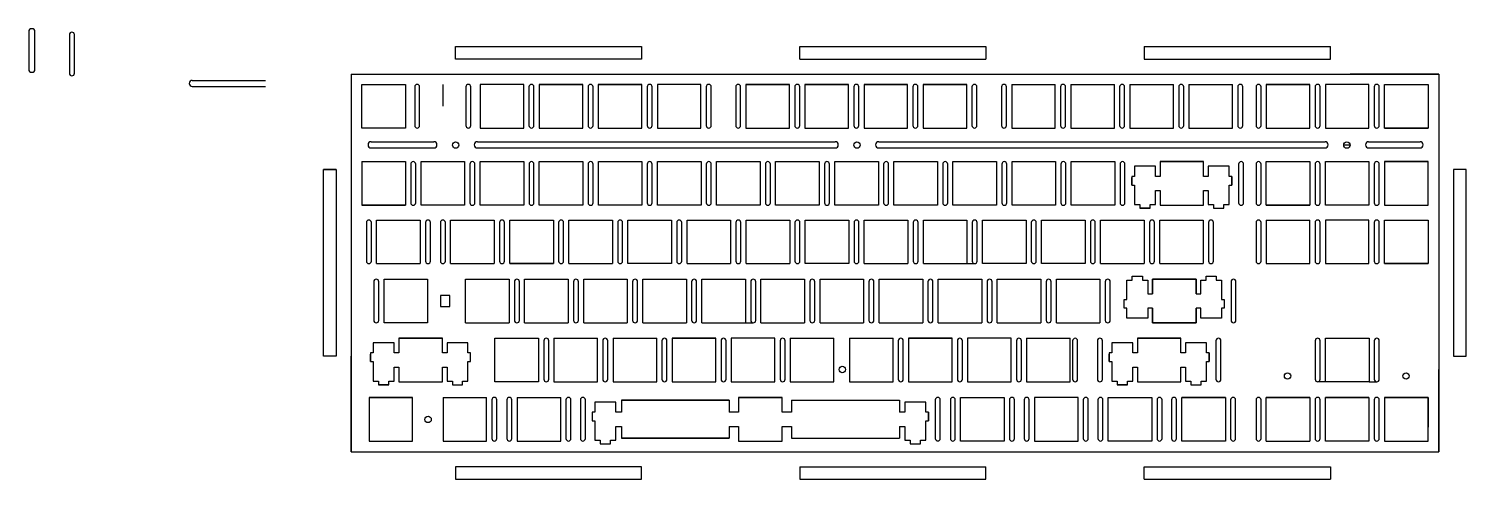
# Model space of a CAD drawing. Header units: millimetres. Extents: x -11 to 4755, y 2 to 721.
# Drawn here: x 4291.9 to 4755.2, y 523.4 to 668.7 of the extents above; entities that cross this region are included whole.
import ezdxf

# ---------------------------------------------------------------- set-up
doc = ezdxf.new("R2010")
doc.units = ezdxf.units.MM

msp = doc.modelspace()

# ---------------------------------------------------------------- linework, layer by layer
for p, q in [((4291.882, 667.665), (4291.882, 655.615)), ((4292.882, 668.665), (4292.882, 668.665)), ((4293.882, 655.615), (4293.882, 667.665)), ((4305.799, 667.558), (4305.799, 667.558)), ((4304.999, 666.758), (4304.999, 654.308)), ((4306.599, 654.308), (4306.599, 666.758)), ((4429.409, 658.873), (4429.409, 662.933)), ((4429.409, 658.873), (4429.409, 662.933)), ((4429.409, 662.933), (4489.389, 662.933)), ((4489.389, 662.933), (4489.389, 658.873)), ((4540.429, 662.933), (4600.429, 662.933)), ((4540.429, 658.873), (4540.429, 662.933)), ((4540.429, 662.933), (4600.429, 662.933)), ((4600.429, 662.933), (4600.429, 658.873)), ((4651.449, 662.933), (4651.449, 658.873)), ((4651.449, 662.933), (4711.449, 662.933)), ((4711.449, 658.873), (4711.449, 662.933)), ((4489.389, 658.873), (4429.409, 658.873)), ((4540.429, 658.873), (4600.429, 658.873)), ((4651.449, 658.873), (4711.449, 658.873)), ((4651.449, 658.873), (4711.449, 658.873)), ((4292.882, 654.615), (4292.882, 654.615)), ((4305.799, 653.508), (4305.799, 653.508)), ((4395.779, 654.053), (4746.369, 654.053)), ((4395.779, 654.053), (4404.019, 654.053)), ((4395.779, 654.053), (4401.579, 654.053)), ((4395.779, 654.053), (4395.779, 632.173)), ((4395.779, 654.053), (4395.779, 532.243)), ((4395.779, 654.053), (4395.779, 543.683)), ((4395.779, 654.053), (4429.409, 654.053)), ((4395.779, 654.053), (4395.779, 593.153)), ((4395.779, 654.053), (4395.779, 623.253)), ((4746.369, 654.053), (4717.789, 654.053)), ((4746.369, 654.053), (4746.369, 532.243)), ((4344.585, 652.022), (4368.208, 652.022)), ((4344.585, 650.022), (4368.208, 650.022)), ((4399.239, 636.643), (4399.239, 650.693)), ((4399.239, 650.693), (4413.289, 650.693)), ((4413.289, 650.693), (4413.289, 636.643)), ((4416.289, 649.893), (4416.289, 637.443)), ((4417.089, 650.693), (4417.089, 650.693)), ((4417.889, 637.443), (4417.889, 649.893)), ((4425.334, 650.693), (4425.334, 643.668)), ((4432.779, 649.893), (4432.779, 637.443)), ((4433.579, 650.693), (4433.579, 650.693)), ((4434.379, 637.443), (4434.379, 649.893)), ((4437.379, 650.693), (4437.379, 636.643)), ((4451.429, 650.693), (4437.379, 650.693)), ((4451.429, 636.643), (4451.429, 650.693)), ((4453.124, 649.893), (4453.124, 637.443)), ((4453.924, 650.693), (4453.924, 650.693)), ((4454.724, 637.443), (4454.724, 649.893)), ((4456.419, 650.693), (4456.419, 636.643)), ((4470.469, 650.693), (4456.419, 650.693)), ((4456.419, 650.693), (4470.469, 650.693)), ((4456.419, 650.693), (4470.469, 650.693)), ((4470.469, 636.643), (4470.469, 650.693)), ((4472.164, 649.893), (4472.164, 637.443)), ((4472.964, 650.693), (4472.964, 650.693)), ((4473.764, 637.443), (4473.764, 649.893)), ((4475.479, 650.693), (4475.479, 636.643)), ((4489.529, 650.693), (4475.479, 650.693)), ((4475.479, 650.693), (4489.529, 650.693)), ((4489.529, 636.643), (4489.529, 650.693)), ((4491.224, 649.893), (4491.224, 637.443)), ((4492.024, 650.693), (4492.024, 650.693)), ((4492.824, 637.443), (4492.824, 649.893)), ((4494.519, 650.693), (4494.519, 636.643)), ((4508.569, 650.693), (4494.519, 650.693)), ((4508.569, 636.643), (4508.569, 650.693)), ((4510.269, 649.893), (4510.269, 637.443)), ((4511.069, 650.693), (4511.069, 650.693)), ((4511.869, 637.443), (4511.869, 649.893)), ((4519.759, 649.893), (4519.759, 637.443)), ((4520.559, 650.693), (4520.559, 650.693)), ((4521.359, 637.443), (4521.359, 649.893)), ((4523.059, 650.693), (4523.059, 636.643)), ((4537.109, 650.693), (4523.059, 650.693)), ((4523.059, 650.693), (4537.109, 650.693)), ((4537.109, 636.643), (4537.109, 650.693)), ((4538.809, 649.893), (4538.809, 637.443)), ((4539.609, 650.693), (4539.609, 650.693)), ((4540.409, 637.443), (4540.409, 649.893)), ((4542.099, 650.693), (4542.099, 636.643)), ((4556.149, 650.693), (4542.099, 650.693)), ((4542.099, 650.693), (4556.149, 650.693)), ((4556.149, 636.643), (4556.149, 650.693)), ((4557.849, 649.893), (4557.849, 637.443)), ((4558.649, 650.693), (4558.649, 650.693)), ((4559.449, 637.443), (4559.449, 649.893)), ((4561.139, 650.693), (4561.139, 636.643)), ((4575.189, 650.693), (4561.139, 650.693)), ((4561.139, 650.693), (4575.189, 650.693)), ((4575.189, 636.643), (4575.189, 650.693)), ((4576.889, 649.893), (4576.889, 637.443)), ((4577.689, 650.693), (4577.689, 650.693)), ((4578.489, 637.443), (4578.489, 649.893)), ((4580.179, 650.693), (4580.179, 636.643)), ((4594.229, 650.693), (4580.179, 650.693)), ((4580.179, 650.693), (4594.229, 650.693)), ((4594.229, 636.643), (4594.229, 650.693)), ((4595.929, 649.893), (4595.929, 637.443)), ((4596.729, 650.693), (4596.729, 650.693)), ((4597.529, 637.443), (4597.529, 649.893)), ((4605.439, 649.893), (4605.439, 637.443)), ((4606.239, 650.693), (4606.239, 650.693)), ((4607.039, 637.443), (4607.039, 649.893)), ((4608.739, 650.693), (4608.739, 636.643)), ((4608.739, 650.693), (4622.789, 650.693)), ((4608.739, 650.693), (4622.789, 650.693)), ((4622.789, 636.643), (4622.789, 650.693)), ((4624.489, 649.893), (4624.489, 637.443)), ((4625.289, 650.693), (4625.289, 650.693)), ((4626.089, 637.443), (4626.089, 649.893)), ((4627.779, 650.693), (4627.779, 636.643)), ((4627.779, 650.693), (4641.829, 650.693)), ((4627.779, 650.693), (4641.829, 650.693)), ((4641.829, 636.643), (4641.829, 650.693)), ((4643.529, 649.893), (4643.529, 637.443)), ((4644.329, 650.693), (4644.329, 650.693)), ((4645.129, 637.443), (4645.129, 649.893)), ((4646.819, 650.693), (4646.819, 636.643)), ((4646.819, 650.693), (4660.869, 650.693)), ((4646.819, 650.693), (4660.869, 650.693)), ((4660.869, 636.643), (4660.869, 650.693)), ((4662.569, 649.893), (4662.569, 637.443)), ((4663.369, 650.693), (4663.369, 650.693)), ((4664.169, 637.443), (4664.169, 649.893)), ((4665.859, 650.693), (4665.859, 636.643)), ((4665.859, 650.693), (4679.909, 650.693)), ((4665.859, 650.693), (4679.909, 650.693)), ((4679.909, 636.643), (4679.909, 650.693)), ((4681.609, 649.893), (4681.609, 637.443)), ((4682.409, 650.693), (4682.409, 650.693)), ((4683.209, 637.443), (4683.209, 649.893)), ((4687.489, 649.893), (4687.489, 637.443)), ((4688.289, 650.693), (4688.289, 650.693)), ((4689.089, 637.443), (4689.089, 649.893)), ((4690.789, 650.693), (4690.789, 636.643)), ((4704.839, 650.693), (4690.789, 650.693)), ((4690.789, 650.693), (4704.839, 650.693)), ((4704.839, 636.643), (4704.839, 650.693)), ((4706.539, 649.893), (4706.539, 637.443)), ((4707.339, 650.693), (4707.339, 650.693)), ((4708.139, 637.443), (4708.139, 649.893)), ((4709.849, 650.693), (4709.849, 636.643)), ((4723.899, 650.693), (4709.849, 650.693)), ((4723.899, 636.643), (4723.899, 650.693)), ((4725.599, 649.893), (4725.599, 637.443)), ((4726.399, 650.693), (4726.399, 650.693)), ((4727.199, 637.443), (4727.199, 649.893)), ((4728.899, 636.643), (4728.899, 650.693)), ((4728.899, 650.693), (4742.949, 650.693)), ((4742.949, 650.693), (4742.949, 636.643)), ((4413.289, 636.643), (4399.239, 636.643)), ((4417.089, 636.643), (4417.089, 636.643)), ((4433.579, 636.643), (4433.579, 636.643)), ((4437.379, 636.643), (4451.429, 636.643)), ((4456.419, 636.643), (4470.469, 636.643)), ((4472.964, 636.643), (4472.964, 636.643)), ((4475.479, 636.643), (4489.529, 636.643)), ((4492.024, 636.643), (4492.024, 636.643)), ((4494.519, 636.643), (4508.569, 636.643)), ((4511.069, 636.643), (4511.069, 636.643)), ((4520.559, 636.643), (4520.559, 636.643)), ((4523.059, 636.643), (4537.109, 636.643)), ((4539.609, 636.643), (4539.609, 636.643)), ((4542.099, 636.643), (4556.149, 636.643)), ((4558.649, 636.643), (4558.649, 636.643)), ((4561.139, 636.643), (4575.189, 636.643)), ((4577.689, 636.643), (4577.689, 636.643)), ((4580.179, 636.643), (4594.229, 636.643)), ((4596.729, 636.643), (4596.729, 636.643)), ((4606.239, 636.643), (4606.239, 636.643)), ((4608.739, 636.643), (4622.789, 636.643)), ((4625.289, 636.643), (4625.289, 636.643)), ((4627.779, 636.643), (4641.829, 636.643)), ((4644.329, 636.643), (4644.329, 636.643)), ((4646.819, 636.643), (4660.869, 636.643)), ((4663.369, 636.643), (4663.369, 636.643)), ((4665.859, 636.643), (4679.909, 636.643)), ((4682.409, 636.643), (4682.409, 636.643)), ((4688.289, 636.643), (4688.289, 636.643)), ((4690.789, 636.643), (4704.839, 636.643)), ((4690.789, 636.643), (4704.839, 636.643)), ((4690.789, 636.643), (4693.289, 636.643)), ((4707.339, 636.643), (4707.339, 636.643)), ((4709.849, 636.643), (4723.899, 636.643)), ((4709.849, 636.643), (4723.899, 636.643)), ((4726.399, 636.643), (4726.399, 636.643)), ((4742.949, 636.643), (4728.899, 636.643)), ((4728.899, 636.643), (4742.949, 636.643)), ((4402.239, 632.223), (4422.461, 632.223)), ((4402.239, 630.223), (4422.461, 630.223)), ((4423.461, 631.223), (4423.461, 631.223)), ((4436.506, 632.223), (4551.831, 632.223)), ((4436.506, 630.223), (4551.831, 630.223)), ((4552.831, 631.223), (4552.831, 631.223)), ((4565.876, 632.223), (4709.741, 632.223)), ((4565.876, 630.223), (4709.741, 630.223)), ((4710.741, 631.223), (4710.741, 631.223)), ((4715.741, 631.223), (4717.786, 631.223)), ((4723.786, 632.223), (4740.369, 632.223)), ((4723.786, 630.223), (4740.369, 630.223)), ((4741.369, 631.223), (4741.369, 631.223)), ((4399.239, 625.803), (4399.239, 611.753)), ((4399.239, 625.803), (4413.289, 625.803)), ((4413.289, 625.803), (4413.289, 611.753)), ((4415.814, 625.803), (4415.814, 625.803)), ((4418.339, 611.753), (4418.339, 625.803)), ((4418.339, 625.803), (4432.389, 625.803)), ((4432.389, 625.803), (4432.389, 611.753)), ((4437.389, 611.753), (4437.389, 625.803)), ((4437.389, 625.803), (4451.439, 625.803)), ((4451.439, 625.803), (4451.439, 611.753)), ((4456.439, 611.753), (4456.439, 625.803)), ((4456.439, 625.803), (4470.489, 625.803)), ((4470.489, 625.803), (4470.489, 611.753)), ((4475.489, 611.753), (4475.489, 625.803)), ((4475.489, 625.803), (4489.539, 625.803)), ((4489.539, 625.803), (4489.539, 611.753)), ((4494.539, 611.753), (4494.539, 625.803)), ((4494.539, 625.803), (4508.589, 625.803)), ((4508.589, 625.803), (4508.589, 611.753)), ((4513.589, 611.753), (4513.589, 625.803)), ((4513.589, 625.803), (4527.639, 625.803)), ((4527.639, 625.803), (4527.639, 611.753)), ((4532.639, 611.753), (4532.639, 625.803)), ((4532.639, 625.803), (4546.689, 625.803)), ((4546.689, 625.803), (4546.689, 611.753)), ((4551.689, 611.753), (4551.689, 625.803)), ((4551.689, 625.803), (4565.739, 625.803)), ((4565.739, 625.803), (4565.739, 611.753)), ((4570.739, 611.753), (4570.739, 625.803)), ((4570.739, 625.803), (4584.789, 625.803)), ((4584.789, 625.803), (4584.789, 611.753)), ((4589.789, 611.753), (4589.789, 625.803)), ((4589.789, 625.803), (4603.839, 625.803)), ((4603.839, 625.803), (4603.839, 611.753)), ((4608.839, 611.753), (4608.839, 625.803)), ((4608.839, 625.803), (4622.889, 625.803)), ((4622.889, 625.803), (4622.889, 611.753)), ((4627.889, 611.753), (4627.889, 625.803)), ((4627.889, 625.803), (4641.939, 625.803)), ((4641.939, 625.803), (4641.939, 611.753)), ((4656.554, 625.798), (4656.554, 621.062)), ((4670.604, 625.798), (4656.554, 625.798)), ((4656.554, 625.798), (4670.604, 625.798)), ((4656.559, 625.798), (4656.559, 625.803)), ((4670.604, 621.062), (4670.604, 625.798)), ((4690.789, 611.753), (4690.789, 625.803)), ((4690.789, 625.803), (4704.839, 625.803)), ((4690.789, 625.803), (4704.839, 625.803)), ((4704.839, 625.803), (4704.839, 611.753)), ((4709.849, 611.753), (4709.849, 625.803)), ((4709.849, 625.803), (4723.899, 625.803)), ((4709.849, 625.803), (4723.899, 625.803)), ((4723.899, 625.803), (4723.899, 611.753)), ((4728.899, 625.803), (4728.899, 611.753)), ((4742.949, 625.803), (4728.899, 625.803)), ((4728.899, 625.803), (4742.949, 625.803)), ((4742.949, 611.753), (4742.949, 625.803)), ((4390.959, 623.253), (4386.899, 623.253)), ((4386.899, 563.043), (4386.899, 623.253)), ((4386.899, 623.253), (4390.959, 623.253)), ((4390.959, 623.253), (4390.959, 563.043)), ((4415.014, 625.003), (4415.014, 612.553)), ((4416.614, 612.553), (4416.614, 625.003)), ((4434.089, 625.003), (4434.089, 612.553)), ((4435.689, 612.553), (4435.689, 625.003)), ((4453.139, 625.003), (4453.139, 612.553)), ((4454.739, 612.553), (4454.739, 625.003)), ((4472.189, 625.003), (4472.189, 612.553)), ((4473.789, 612.553), (4473.789, 625.003)), ((4491.239, 625.003), (4491.239, 612.553)), ((4492.839, 612.553), (4492.839, 625.003)), ((4510.289, 625.003), (4510.289, 612.553)), ((4511.889, 612.553), (4511.889, 625.003)), ((4529.339, 625.003), (4529.339, 612.553)), ((4530.939, 612.553), (4530.939, 625.003)), ((4548.389, 625.003), (4548.389, 612.553)), ((4549.989, 612.553), (4549.989, 625.003)), ((4567.439, 625.003), (4567.439, 612.553)), ((4569.039, 612.553), (4569.039, 625.003)), ((4586.489, 625.003), (4586.489, 612.553)), ((4588.089, 612.553), (4588.089, 625.003)), ((4605.539, 625.003), (4605.539, 612.553)), ((4607.139, 612.553), (4607.139, 625.003)), ((4624.589, 625.003), (4624.589, 612.553)), ((4626.189, 612.553), (4626.189, 625.003)), ((4643.639, 625.003), (4643.639, 612.553)), ((4645.239, 612.553), (4645.239, 625.003)), ((4679.678, 621.062), (4679.678, 618.263)), ((4681.878, 625.003), (4681.878, 612.553)), ((4683.478, 612.553), (4683.478, 625.003)), ((4687.489, 625.003), (4687.489, 612.553)), ((4689.089, 612.553), (4689.089, 625.003)), ((4706.539, 625.003), (4706.539, 612.553)), ((4708.139, 612.553), (4708.139, 625.003)), ((4725.599, 625.003), (4725.599, 612.553)), ((4727.199, 612.553), (4727.199, 625.003)), ((4755.249, 623.253), (4751.189, 623.253)), ((4751.189, 623.253), (4751.189, 563.043)), ((4755.249, 563.043), (4755.249, 623.253)), ((4647.479, 618.263), (4647.479, 620.708)), ((4656.554, 616.462), (4656.554, 611.748)), ((4670.604, 611.748), (4670.604, 616.462)), ((4413.289, 611.753), (4399.239, 611.753)), ((4399.239, 611.753), (4413.289, 611.753)), ((4415.814, 611.753), (4415.814, 611.753)), ((4432.389, 611.753), (4418.339, 611.753)), ((4451.439, 611.753), (4437.389, 611.753)), ((4470.489, 611.753), (4456.439, 611.753)), ((4489.539, 611.753), (4475.489, 611.753)), ((4508.589, 611.753), (4494.539, 611.753)), ((4527.639, 611.753), (4513.589, 611.753)), ((4546.689, 611.753), (4532.639, 611.753)), ((4565.739, 611.753), (4551.689, 611.753)), ((4584.789, 611.753), (4570.739, 611.753)), ((4603.839, 611.753), (4589.789, 611.753)), ((4622.889, 611.753), (4608.839, 611.753)), ((4641.939, 611.753), (4627.889, 611.753)), ((4656.554, 611.753), (4656.559, 611.753)), ((4656.554, 611.748), (4670.604, 611.748)), ((4656.559, 611.753), (4656.559, 611.748)), ((4704.839, 611.753), (4690.789, 611.753)), ((4690.789, 611.753), (4704.839, 611.753)), ((4723.899, 611.753), (4709.849, 611.753)), ((4728.899, 611.753), (4742.949, 611.753)), ((4653.327, 610.793), (4650.028, 610.793)), ((4400.719, 606.163), (4400.719, 593.713)), ((4402.319, 593.713), (4402.319, 606.163)), ((4404.019, 606.963), (4418.069, 606.963)), ((4404.019, 592.913), (4404.019, 606.963)), ((4418.069, 606.963), (4418.069, 592.913)), ((4419.769, 606.163), (4419.769, 593.713)), ((4421.369, 593.713), (4421.369, 606.163)), ((4424.569, 606.163), (4424.569, 593.713)), ((4426.169, 593.713), (4426.169, 606.163)), ((4427.869, 592.913), (4427.869, 606.963)), ((4427.869, 606.963), (4441.919, 606.963)), ((4441.919, 606.963), (4441.919, 592.913)), ((4443.619, 606.163), (4443.619, 593.713)), ((4445.219, 593.713), (4445.219, 606.163)), ((4446.929, 592.913), (4446.929, 606.963)), ((4446.929, 606.963), (4460.979, 606.963)), ((4460.979, 606.963), (4460.979, 592.913)), ((4462.679, 606.163), (4462.679, 593.713)), ((4464.279, 593.713), (4464.279, 606.163)), ((4465.969, 592.913), (4465.969, 606.963)), ((4465.969, 606.963), (4480.019, 606.963)), ((4480.019, 606.963), (4480.019, 592.913)), ((4481.719, 606.163), (4481.719, 593.713)), ((4483.319, 593.713), (4483.319, 606.163)), ((4485.009, 592.913), (4485.009, 606.963)), ((4485.009, 606.963), (4499.059, 606.963)), ((4499.059, 606.963), (4499.059, 592.913)), ((4500.759, 606.163), (4500.759, 593.713)), ((4502.359, 593.713), (4502.359, 606.163)), ((4504.069, 592.913), (4504.069, 606.963)), ((4504.069, 606.963), (4518.119, 606.963)), ((4518.119, 606.963), (4518.119, 592.913)), ((4519.819, 606.163), (4519.819, 593.713)), ((4521.419, 593.713), (4521.419, 606.163)), ((4523.109, 592.913), (4523.109, 606.963)), ((4523.109, 606.963), (4537.159, 606.963)), ((4537.159, 606.963), (4537.159, 592.913)), ((4538.859, 606.163), (4538.859, 593.713)), ((4540.459, 593.713), (4540.459, 606.163)), ((4542.149, 592.913), (4542.149, 606.963)), ((4542.149, 606.963), (4556.199, 606.963)), ((4556.199, 606.963), (4556.199, 592.913)), ((4557.899, 606.163), (4557.899, 593.713)), ((4559.499, 593.713), (4559.499, 606.163)), ((4561.209, 592.913), (4561.209, 606.963)), ((4561.209, 606.963), (4575.259, 606.963)), ((4575.259, 606.963), (4575.259, 592.913)), ((4576.959, 606.163), (4576.959, 593.713)), ((4578.559, 593.713), (4578.559, 606.163)), ((4580.249, 592.913), (4580.249, 606.963)), ((4580.249, 606.963), (4594.299, 606.963)), ((4594.299, 606.963), (4594.299, 592.913)), ((4595.999, 606.163), (4595.999, 593.713)), ((4597.599, 593.713), (4597.599, 606.163)), ((4599.289, 592.913), (4599.289, 606.963)), ((4599.289, 606.963), (4613.339, 606.963)), ((4613.339, 606.963), (4613.339, 592.913)), ((4615.039, 606.163), (4615.039, 593.713)), ((4616.639, 593.713), (4616.639, 606.163)), ((4618.329, 592.913), (4618.329, 606.963)), ((4618.329, 606.963), (4632.379, 606.963)), ((4632.379, 606.963), (4632.379, 592.913)), ((4634.079, 606.163), (4634.079, 593.713)), ((4635.679, 593.713), (4635.679, 606.163)), ((4637.389, 592.913), (4637.389, 606.963)), ((4637.389, 606.963), (4651.439, 606.963)), ((4651.439, 606.963), (4651.439, 592.913)), ((4653.139, 606.163), (4653.139, 593.713)), ((4654.739, 593.713), (4654.739, 606.163)), ((4656.429, 592.913), (4656.429, 606.963)), ((4656.429, 606.963), (4670.479, 606.963)), ((4670.479, 606.963), (4670.479, 592.913)), ((4672.179, 606.163), (4672.179, 593.713)), ((4673.779, 593.713), (4673.779, 606.163)), ((4687.489, 606.163), (4687.489, 593.713)), ((4689.089, 593.713), (4689.089, 606.163)), ((4690.789, 606.963), (4690.789, 592.913)), ((4690.789, 606.963), (4704.839, 606.963)), ((4704.839, 592.913), (4704.839, 606.963)), ((4706.539, 606.163), (4706.539, 593.713)), ((4708.139, 593.713), (4708.139, 606.163)), ((4709.849, 606.963), (4709.849, 592.913)), ((4723.899, 606.963), (4709.849, 606.963)), ((4723.899, 592.913), (4723.899, 606.963)), ((4725.599, 606.163), (4725.599, 593.713)), ((4727.199, 593.713), (4727.199, 606.163)), ((4728.899, 592.913), (4728.899, 606.963)), ((4728.899, 606.963), (4742.949, 606.963)), ((4742.949, 606.963), (4742.949, 592.913)), ((4404.019, 592.913), (4418.069, 592.913)), ((4427.869, 592.913), (4441.919, 592.913)), ((4460.979, 592.913), (4446.929, 592.913)), ((4446.929, 592.913), (4460.979, 592.913)), ((4446.929, 592.913), (4460.979, 592.913)), ((4465.969, 592.913), (4480.019, 592.913)), ((4499.059, 592.913), (4485.009, 592.913)), ((4504.069, 592.913), (4518.119, 592.913)), ((4523.109, 592.913), (4537.159, 592.913)), ((4556.199, 592.913), (4542.149, 592.913)), ((4561.209, 592.913), (4575.259, 592.913)), ((4580.249, 592.913), (4594.299, 592.913)), ((4594.299, 592.913), (4596.799, 592.913)), ((4613.339, 592.913), (4599.289, 592.913)), ((4632.379, 592.913), (4618.329, 592.913)), ((4637.389, 592.913), (4651.439, 592.913)), ((4656.429, 592.913), (4670.479, 592.913)), ((4690.789, 592.913), (4704.839, 592.913)), ((4690.789, 592.913), (4704.839, 592.913)), ((4709.849, 592.913), (4723.899, 592.913)), ((4709.849, 592.913), (4723.899, 592.913)), ((4742.949, 592.913), (4728.899, 592.913)), ((4728.899, 592.913), (4742.949, 592.913)), ((4403.099, 587.073), (4403.099, 574.623)), ((4404.699, 574.623), (4404.699, 587.073)), ((4406.399, 587.873), (4420.449, 587.873)), ((4406.399, 573.823), (4406.399, 587.873)), ((4406.399, 587.873), (4420.449, 587.873)), ((4420.449, 587.873), (4420.449, 573.823)), ((4432.689, 587.873), (4446.739, 587.873)), ((4432.689, 573.823), (4432.689, 587.873)), ((4446.739, 587.873), (4446.739, 573.823)), ((4448.439, 587.073), (4448.439, 574.623)), ((4450.039, 574.623), (4450.039, 587.073)), ((4451.719, 573.823), (4451.719, 587.873)), ((4451.719, 587.873), (4465.769, 587.873)), ((4465.769, 587.873), (4465.769, 573.823)), ((4467.469, 587.073), (4467.469, 574.623)), ((4469.069, 574.623), (4469.069, 587.073)), ((4470.769, 573.823), (4470.769, 587.873)), ((4470.769, 587.873), (4484.819, 587.873)), ((4484.819, 587.873), (4484.819, 573.823)), ((4486.519, 587.073), (4486.519, 574.623)), ((4488.119, 574.623), (4488.119, 587.073)), ((4489.799, 573.823), (4489.799, 587.873)), ((4489.799, 587.873), (4503.849, 587.873)), ((4503.849, 587.873), (4503.849, 573.823)), ((4505.549, 587.073), (4505.549, 574.623)), ((4507.149, 574.623), (4507.149, 587.073)), ((4508.869, 573.823), (4508.869, 587.873)), ((4508.869, 587.873), (4522.919, 587.873)), ((4522.919, 587.873), (4522.919, 573.823)), ((4524.619, 587.073), (4524.619, 574.623)), ((4526.219, 574.623), (4526.219, 587.073)), ((4527.899, 573.823), (4527.899, 587.873)), ((4527.899, 587.873), (4541.949, 587.873)), ((4541.949, 587.873), (4541.949, 573.823)), ((4543.649, 587.073), (4543.649, 574.623)), ((4545.249, 574.623), (4545.249, 587.073)), ((4546.949, 573.823), (4546.949, 587.873)), ((4546.949, 587.873), (4560.999, 587.873)), ((4560.999, 587.873), (4560.999, 573.823)), ((4562.699, 587.073), (4562.699, 574.623)), ((4564.299, 574.623), (4564.299, 587.073)), ((4565.979, 573.823), (4565.979, 587.873)), ((4565.979, 587.873), (4580.029, 587.873)), ((4580.029, 587.873), (4580.029, 573.823)), ((4581.729, 587.073), (4581.729, 574.623)), ((4583.329, 574.623), (4583.329, 587.073)), ((4585.049, 573.823), (4585.049, 587.873)), ((4585.049, 587.873), (4599.099, 587.873)), ((4599.099, 587.873), (4599.099, 573.823)), ((4600.799, 587.073), (4600.799, 574.623)), ((4602.399, 574.623), (4602.399, 587.073)), ((4604.079, 573.823), (4604.079, 587.873)), ((4604.079, 587.873), (4618.129, 587.873)), ((4618.129, 587.873), (4618.129, 573.823)), ((4619.829, 587.073), (4619.829, 574.623)), ((4621.429, 574.623), (4621.429, 587.073)), ((4623.129, 573.823), (4623.129, 587.873)), ((4623.129, 587.873), (4637.179, 587.873)), ((4637.179, 587.873), (4637.179, 573.823)), ((4638.879, 587.073), (4638.879, 574.623)), ((4640.479, 574.623), (4640.479, 587.073)), ((4654.099, 583.159), (4654.099, 587.873)), ((4654.099, 587.873), (4668.149, 587.873)), ((4654.099, 587.873), (4654.099, 583.159)), ((4668.149, 587.873), (4654.099, 587.873)), ((4668.149, 587.873), (4668.149, 583.159)), ((4668.149, 583.159), (4668.149, 587.873)), ((4679.423, 587.073), (4679.423, 574.623)), ((4681.023, 574.623), (4681.023, 587.073)), ((4424.579, 582.633), (4424.579, 579.113)), ((4427.599, 582.633), (4424.579, 582.633)), ((4427.599, 579.113), (4427.599, 582.633)), ((4424.579, 579.113), (4427.599, 579.113)), ((4654.099, 573.823), (4654.099, 578.559)), ((4654.099, 578.559), (4654.099, 573.823)), ((4668.149, 578.559), (4668.149, 573.823)), ((4668.149, 573.823), (4668.149, 578.559)), ((4420.449, 573.823), (4406.399, 573.823)), ((4432.689, 573.823), (4446.739, 573.823)), ((4451.719, 573.823), (4465.769, 573.823)), ((4470.769, 573.823), (4484.819, 573.823)), ((4489.799, 573.823), (4503.849, 573.823)), ((4508.869, 573.823), (4522.919, 573.823)), ((4522.919, 573.823), (4525.419, 573.823)), ((4527.899, 573.823), (4541.949, 573.823)), ((4546.949, 573.823), (4560.999, 573.823)), ((4565.979, 573.823), (4580.029, 573.823)), ((4585.049, 573.823), (4599.099, 573.823)), ((4604.079, 573.823), (4618.129, 573.823)), ((4623.129, 573.823), (4637.179, 573.823)), ((4668.149, 573.823), (4654.099, 573.823)), ((4654.099, 573.823), (4668.149, 573.823)), ((4654.099, 573.823), (4668.149, 573.823)), ((4661.124, 573.823), (4654.099, 573.823)), ((4661.124, 573.823), (4661.124, 573.818)), ((4411.164, 568.853), (4425.219, 568.853)), ((4411.164, 568.853), (4411.169, 568.853)), ((4411.164, 568.853), (4411.164, 564.117)), ((4425.214, 568.853), (4411.164, 568.853)), ((4411.164, 568.853), (4425.214, 568.853)), ((4411.164, 568.853), (4425.219, 568.853)), ((4411.164, 568.853), (4425.219, 568.853)), ((4411.164, 568.853), (4425.219, 568.853)), ((4411.164, 568.853), (4425.219, 568.853)), ((4411.169, 568.853), (4411.169, 568.858)), ((4425.214, 564.117), (4425.214, 568.853)), ((4425.219, 564.117), (4425.219, 568.853)), ((4442.159, 554.808), (4442.159, 568.858)), ((4442.159, 568.858), (4456.209, 568.858)), ((4442.159, 568.853), (4456.209, 568.853)), ((4442.159, 568.853), (4456.209, 568.853)), ((4442.159, 568.853), (4456.209, 568.853)), ((4442.159, 568.853), (4456.209, 568.853)), ((4442.159, 568.853), (4456.209, 568.853)), ((4456.209, 568.858), (4456.209, 554.808)), ((4457.909, 568.058), (4457.909, 555.608)), ((4459.509, 555.608), (4459.509, 568.058)), ((4461.159, 568.853), (4475.209, 568.853)), ((4461.159, 568.853), (4461.159, 554.803)), ((4461.159, 568.853), (4475.209, 568.853)), ((4461.159, 568.853), (4475.209, 568.853)), ((4461.159, 568.853), (4475.209, 568.853)), ((4475.209, 554.803), (4475.209, 568.853)), ((4476.909, 568.053), (4476.909, 555.603)), ((4478.509, 555.603), (4478.509, 568.053)), ((4480.239, 568.853), (4494.289, 568.853)), ((4480.239, 568.853), (4480.239, 554.803)), ((4480.239, 568.853), (4494.289, 568.853)), ((4480.239, 568.853), (4494.289, 568.853)), ((4494.289, 554.803), (4494.289, 568.853)), ((4495.989, 568.053), (4495.989, 555.603)), ((4497.589, 555.603), (4497.589, 568.053)), ((4499.299, 568.853), (4499.299, 554.803)), ((4513.349, 568.853), (4499.299, 568.853)), ((4499.299, 568.853), (4513.349, 568.853)), ((4513.349, 554.803), (4513.349, 568.853)), ((4515.049, 568.053), (4515.049, 555.603)), ((4516.649, 555.603), (4516.649, 568.053)), ((4518.339, 568.853), (4518.339, 554.803)), ((4532.389, 568.853), (4518.339, 568.853)), ((4532.389, 554.803), (4532.389, 568.853)), ((4534.089, 568.058), (4534.089, 555.608)), ((4535.689, 555.608), (4535.689, 568.058)), ((4537.339, 568.853), (4551.389, 568.853)), ((4537.339, 568.853), (4537.339, 554.803)), ((4537.339, 568.853), (4551.389, 568.853)), ((4537.339, 568.853), (4551.389, 568.853)), ((4537.339, 568.853), (4551.389, 568.853)), ((4551.389, 554.803), (4551.389, 568.853)), ((4556.419, 568.853), (4570.469, 568.853)), ((4556.419, 568.853), (4556.419, 554.803)), ((4556.419, 568.853), (4570.469, 568.853)), ((4556.419, 568.853), (4570.469, 568.853)), ((4570.469, 554.803), (4570.469, 568.853)), ((4572.169, 568.053), (4572.169, 555.603)), ((4573.769, 555.603), (4573.769, 568.053)), ((4575.479, 568.853), (4575.479, 554.803)), ((4589.529, 568.853), (4575.479, 568.853)), ((4575.479, 568.853), (4589.529, 568.853)), ((4589.529, 554.803), (4589.529, 568.853)), ((4591.229, 568.053), (4591.229, 555.603)), ((4592.829, 555.603), (4592.829, 568.053)), ((4594.519, 568.853), (4594.519, 554.803)), ((4608.569, 568.853), (4594.519, 568.853)), ((4608.569, 554.803), (4608.569, 568.853)), ((4610.269, 568.058), (4610.269, 555.608)), ((4611.869, 555.608), (4611.869, 568.058)), ((4613.519, 568.853), (4627.569, 568.853)), ((4613.519, 568.853), (4613.519, 554.803)), ((4613.519, 568.853), (4627.569, 568.853)), ((4613.519, 568.853), (4627.569, 568.853)), ((4613.519, 568.853), (4627.569, 568.853)), ((4627.569, 554.803), (4627.569, 568.853)), ((4628.362, 568.04), (4628.362, 555.59)), ((4629.962, 555.59), (4629.962, 568.04)), ((4636.374, 568.043), (4636.374, 555.593)), ((4637.974, 555.593), (4637.974, 568.043)), ((4649.249, 568.853), (4649.249, 564.117)), ((4663.299, 568.853), (4649.249, 568.853)), ((4649.249, 568.853), (4663.299, 568.853)), ((4649.249, 568.853), (4663.299, 568.853)), ((4649.254, 568.853), (4649.254, 568.858)), ((4663.299, 564.117), (4663.299, 568.853)), ((4674.573, 568.058), (4674.573, 555.608)), ((4676.173, 555.608), (4676.173, 568.058)), ((4706.559, 568.053), (4706.559, 555.603)), ((4708.159, 555.603), (4708.159, 568.053)), ((4709.859, 568.853), (4723.909, 568.853)), ((4709.859, 554.803), (4709.859, 568.853)), ((4723.909, 568.853), (4723.909, 554.803)), ((4725.609, 568.053), (4725.609, 555.603)), ((4727.209, 555.603), (4727.209, 568.053)), ((4390.959, 563.043), (4386.899, 563.043)), ((4390.959, 563.043), (4386.899, 563.043)), ((4395.779, 532.243), (4395.779, 563.043)), ((4402.089, 561.318), (4402.089, 563.763)), ((4640.174, 561.318), (4640.174, 563.763)), ((4672.373, 564.117), (4672.373, 561.318)), ((4751.189, 563.043), (4755.249, 563.043)), ((4411.164, 559.517), (4411.164, 554.803)), ((4425.214, 554.803), (4425.214, 559.517)), ((4425.219, 554.803), (4425.219, 559.517)), ((4649.249, 559.517), (4649.249, 554.803)), ((4663.299, 554.803), (4663.299, 559.517)), ((4746.369, 557.743), (4746.369, 558.768)), ((4746.369, 532.243), (4746.369, 557.743)), ((4407.937, 553.848), (4404.638, 553.848)), ((4411.164, 554.808), (4411.169, 554.808)), ((4411.169, 554.808), (4411.164, 554.808)), ((4411.164, 554.808), (4425.219, 554.808)), ((4411.164, 554.803), (4425.214, 554.803)), ((4411.169, 554.808), (4411.169, 554.803)), ((4411.169, 554.808), (4411.169, 554.803)), ((4411.169, 554.803), (4425.219, 554.803)), ((4456.209, 554.808), (4442.159, 554.808)), ((4461.159, 554.803), (4475.209, 554.803)), ((4480.239, 554.803), (4494.289, 554.803)), ((4499.299, 554.803), (4513.349, 554.803)), ((4518.339, 554.803), (4532.389, 554.803)), ((4537.339, 554.803), (4551.389, 554.803)), ((4556.419, 554.803), (4570.469, 554.803)), ((4575.479, 554.803), (4589.529, 554.803)), ((4594.519, 554.803), (4608.569, 554.803)), ((4613.519, 554.803), (4627.569, 554.803)), ((4646.022, 553.848), (4642.723, 553.848)), ((4649.249, 554.808), (4649.254, 554.808)), ((4649.249, 554.803), (4663.299, 554.803)), ((4649.254, 554.808), (4649.254, 554.803)), ((4709.859, 554.803), (4707.359, 554.803)), ((4723.909, 554.803), (4709.859, 554.803)), ((4723.909, 554.803), (4726.409, 554.803)), ((4746.369, 532.243), (4746.369, 555.653)), ((4401.579, 549.753), (4415.629, 549.753)), ((4401.579, 549.753), (4401.579, 535.703)), ((4415.629, 549.753), (4401.579, 549.753)), ((4401.579, 549.753), (4415.629, 549.753)), ((4401.579, 549.753), (4415.629, 549.753)), ((4401.579, 549.753), (4415.629, 549.753)), ((4415.629, 535.703), (4415.629, 549.753)), ((4425.419, 549.753), (4439.469, 549.753)), ((4425.419, 549.753), (4425.419, 535.703)), ((4425.419, 549.753), (4439.469, 549.753)), ((4425.419, 549.753), (4439.469, 549.753)), ((4439.469, 535.703), (4439.469, 549.753)), ((4441.169, 548.953), (4441.169, 536.503)), ((4442.769, 536.503), (4442.769, 548.953)), ((4445.999, 548.953), (4445.999, 536.503)), ((4447.599, 536.503), (4447.599, 548.953)), ((4449.299, 549.753), (4463.349, 549.753)), ((4449.299, 549.753), (4449.299, 535.703)), ((4449.299, 549.753), (4463.349, 549.753)), ((4463.349, 535.703), (4463.349, 549.753)), ((4465.049, 548.953), (4465.049, 536.503)), ((4466.649, 536.503), (4466.649, 548.953)), ((4469.704, 548.953), (4469.704, 536.503)), ((4471.304, 536.503), (4471.304, 548.953)), ((4517.679, 548.853), (4482.899, 548.853)), ((4482.899, 548.853), (4517.679, 548.853)), ((4517.679, 548.853), (4482.899, 548.853)), ((4482.899, 548.853), (4482.899, 545.027)), ((4517.679, 548.853), (4517.679, 545.027)), ((4520.679, 549.753), (4534.729, 549.753)), ((4520.679, 549.753), (4520.679, 545.027)), ((4534.729, 549.753), (4520.679, 549.753)), ((4534.729, 545.027), (4534.729, 549.753)), ((4537.729, 548.853), (4572.509, 548.853)), ((4537.729, 548.853), (4537.729, 545.027)), ((4537.729, 548.853), (4572.509, 548.853)), ((4572.509, 548.853), (4572.509, 545.027)), ((4584.104, 548.968), (4584.104, 536.518)), ((4585.704, 536.518), (4585.704, 548.968)), ((4588.949, 548.953), (4588.949, 536.503)), ((4590.549, 536.503), (4590.549, 548.953)), ((4592.249, 535.703), (4592.249, 549.753)), ((4592.249, 549.753), (4606.299, 549.753)), ((4606.299, 549.753), (4606.299, 535.703)), ((4607.999, 548.953), (4607.999, 536.503)), ((4609.599, 536.503), (4609.599, 548.953)), ((4612.759, 548.953), (4612.759, 536.503)), ((4614.359, 536.503), (4614.359, 548.953)), ((4630.109, 549.753), (4616.059, 549.753)), ((4616.059, 549.753), (4616.059, 535.703)), ((4630.109, 535.703), (4630.109, 549.753)), ((4631.809, 548.953), (4631.809, 536.503)), ((4633.409, 536.503), (4633.409, 548.953)), ((4636.539, 548.953), (4636.539, 536.503)), ((4638.139, 536.503), (4638.139, 548.953)), ((4639.839, 549.753), (4653.889, 549.753)), ((4639.839, 535.703), (4639.839, 549.753)), ((4653.889, 549.753), (4653.889, 535.703)), ((4655.589, 548.953), (4655.589, 536.503)), ((4657.189, 536.503), (4657.189, 548.953)), ((4660.259, 548.953), (4660.259, 536.503)), ((4661.859, 536.503), (4661.859, 548.953)), ((4663.559, 549.753), (4677.609, 549.753)), ((4677.609, 549.753), (4663.559, 549.753)), ((4663.559, 535.703), (4663.559, 549.753)), ((4677.609, 549.753), (4677.609, 535.703)), ((4679.309, 548.953), (4679.309, 536.503)), ((4680.909, 536.503), (4680.909, 548.953)), ((4687.489, 548.953), (4687.489, 536.503)), ((4689.089, 536.503), (4689.089, 548.953)), ((4690.789, 549.753), (4704.839, 549.753)), ((4704.839, 549.753), (4690.789, 549.753)), ((4704.839, 549.753), (4690.789, 549.753)), ((4690.789, 535.703), (4690.789, 549.753)), ((4690.789, 549.753), (4704.839, 549.753)), ((4690.789, 549.753), (4704.839, 549.753)), ((4704.839, 549.753), (4704.839, 535.703)), ((4706.539, 548.953), (4706.539, 536.503)), ((4708.139, 536.503), (4708.139, 548.953)), ((4709.849, 549.753), (4723.899, 549.753)), ((4723.899, 549.753), (4709.849, 549.753)), ((4723.899, 549.753), (4709.849, 549.753)), ((4709.849, 535.703), (4709.849, 549.753)), ((4709.849, 549.753), (4723.899, 549.753)), ((4709.849, 549.753), (4723.899, 549.753)), ((4723.899, 549.753), (4723.899, 535.703)), ((4725.599, 548.953), (4725.599, 536.503)), ((4727.199, 536.503), (4727.199, 548.953)), ((4728.899, 549.753), (4742.949, 549.753)), ((4742.949, 549.753), (4728.899, 549.753)), ((4742.949, 549.753), (4728.899, 549.753)), ((4728.899, 549.753), (4728.899, 535.703)), ((4728.899, 549.753), (4742.949, 549.753)), ((4742.949, 549.753), (4742.949, 540.121)), ((4742.949, 535.703), (4742.949, 549.753)), ((4581.904, 545.027), (4581.904, 542.229)), ((4482.899, 540.428), (4482.899, 536.603)), ((4517.679, 540.428), (4517.679, 536.603)), ((4520.679, 540.428), (4520.679, 535.703)), ((4534.729, 535.703), (4534.729, 540.428)), ((4537.729, 540.428), (4537.729, 536.603)), ((4572.509, 540.428), (4572.509, 536.603)), ((4401.579, 535.703), (4415.629, 535.703)), ((4425.419, 535.703), (4439.469, 535.703)), ((4449.299, 535.703), (4463.349, 535.703)), ((4517.679, 536.603), (4482.899, 536.603)), ((4482.899, 536.603), (4517.679, 536.603)), ((4520.679, 535.703), (4534.729, 535.703)), ((4520.679, 535.703), (4534.729, 535.703)), ((4520.679, 535.703), (4534.729, 535.703)), ((4537.729, 536.603), (4572.509, 536.603)), ((4606.299, 535.703), (4592.249, 535.703)), ((4616.059, 535.703), (4630.109, 535.703)), ((4653.889, 535.703), (4639.839, 535.703)), ((4677.609, 535.703), (4663.559, 535.703)), ((4690.789, 535.703), (4704.839, 535.703)), ((4723.899, 535.703), (4709.849, 535.703)), ((4728.899, 535.703), (4742.949, 535.703)), ((4395.779, 532.243), (4746.369, 532.243)), ((4395.779, 532.243), (4571.074, 532.243)), ((4429.409, 527.433), (4429.409, 523.373)), ((4429.409, 527.433), (4429.409, 523.373)), ((4489.389, 527.433), (4429.409, 527.433)), ((4489.389, 523.373), (4489.389, 527.433)), ((4540.429, 527.433), (4600.429, 527.433)), ((4540.429, 527.433), (4540.429, 523.373)), ((4600.429, 523.373), (4600.429, 527.433)), ((4651.449, 527.433), (4711.449, 527.433)), ((4651.449, 523.373), (4651.449, 527.433)), ((4651.449, 527.433), (4711.449, 527.433)), ((4711.449, 527.433), (4711.449, 523.373)), ((4429.409, 523.373), (4489.389, 523.373)), ((4540.429, 523.373), (4600.429, 523.373)), ((4540.429, 523.373), (4600.429, 523.373)), ((4651.449, 523.373), (4711.449, 523.373))]:
    msp.add_line(p, q)
at = {"color": 0}
for points in [[(4656.554, 621.062), (4655.054, 621.062), (4655.054, 624.292), (4648.303, 624.292), (4648.303, 621.062), (4647.479, 621.062), (4647.479, 618.263), (4648.303, 618.263), (4648.303, 611.993), (4650.028, 611.993), (4650.028, 610.793), (4653.327, 610.793), (4653.327, 611.993), (4655.054, 611.993), (4655.054, 616.462), (4656.554, 616.462)], [(4670.604, 616.462), (4672.103, 616.462), (4672.103, 611.993), (4673.828, 611.993), (4673.828, 610.793), (4677.129, 610.793), (4677.129, 611.993), (4678.854, 611.993), (4678.854, 618.263), (4679.678, 618.263), (4679.678, 621.062), (4678.854, 621.062), (4678.854, 624.292), (4672.103, 624.292), (4672.103, 621.062), (4670.604, 621.062)], [(4654.099, 578.559), (4652.599, 578.559), (4652.599, 575.329), (4645.848, 575.329), (4645.848, 578.559), (4645.024, 578.559), (4645.024, 581.358), (4645.848, 581.358), (4645.848, 587.628), (4647.573, 587.628), (4647.573, 588.828), (4650.872, 588.828), (4650.872, 587.628), (4652.599, 587.628), (4652.599, 583.159), (4654.099, 583.159)], [(4668.149, 583.159), (4669.648, 583.159), (4669.648, 587.628), (4671.373, 587.628), (4671.373, 588.828), (4674.674, 588.828), (4674.674, 587.628), (4676.399, 587.628), (4676.399, 581.358), (4677.223, 581.358), (4677.223, 578.559), (4676.399, 578.559), (4676.399, 575.329), (4669.648, 575.329), (4669.648, 578.559), (4668.149, 578.559)], [(4411.164, 564.117), (4409.664, 564.117), (4409.664, 567.347), (4402.913, 567.347), (4402.913, 564.117), (4402.089, 564.117), (4402.089, 561.318), (4402.913, 561.318), (4402.913, 555.048), (4404.638, 555.048), (4404.638, 553.848), (4407.937, 553.848), (4407.937, 555.048), (4409.664, 555.048), (4409.664, 559.517), (4411.164, 559.517)], [(4425.214, 559.517), (4426.713, 559.517), (4426.713, 555.048), (4428.438, 555.048), (4428.438, 553.848), (4431.739, 553.848), (4431.739, 555.048), (4433.464, 555.048), (4433.464, 561.318), (4434.288, 561.318), (4434.288, 564.117), (4433.464, 564.117), (4433.464, 567.347), (4426.713, 567.347), (4426.713, 564.117), (4425.214, 564.117)], [(4649.249, 564.117), (4647.749, 564.117), (4647.749, 567.347), (4640.998, 567.347), (4640.998, 564.117), (4640.174, 564.117), (4640.174, 561.318), (4640.998, 561.318), (4640.998, 555.048), (4642.723, 555.048), (4642.723, 553.848), (4646.022, 553.848), (4646.022, 555.048), (4647.749, 555.048), (4647.749, 559.517), (4649.249, 559.517)], [(4663.299, 559.517), (4664.798, 559.517), (4664.798, 555.048), (4666.523, 555.048), (4666.523, 553.848), (4669.824, 553.848), (4669.824, 555.048), (4671.549, 555.048), (4671.549, 561.318), (4672.373, 561.318), (4672.373, 564.117), (4671.549, 564.117), (4671.549, 567.347), (4664.798, 567.347), (4664.798, 564.117), (4663.299, 564.117)], [(4482.899, 545.027), (4481.079, 545.027), (4481.079, 548.258), (4474.329, 548.258), (4474.329, 545.027), (4473.504, 545.027), (4473.504, 542.229), (4474.329, 542.229), (4474.329, 535.959), (4476.054, 535.959), (4476.054, 534.758), (4479.353, 534.758), (4479.353, 535.959), (4481.079, 535.959), (4481.079, 540.428), (4482.899, 540.428)], [(4520.704, 549.728), (4520.704, 549.728)], [(4572.509, 540.428), (4574.329, 540.428), (4574.329, 535.959), (4576.053, 535.959), (4576.053, 534.758), (4579.353, 534.758), (4579.353, 535.959), (4581.078, 535.959), (4581.078, 542.229), (4581.904, 542.229), (4581.904, 545.027), (4581.078, 545.027), (4581.078, 548.258), (4574.329, 548.258), (4574.329, 545.027), (4572.509, 545.027)], [(4520.704, 545.027), (4517.679, 545.027)], [(4537.729, 545.027), (4534.703, 545.027)], [(4517.679, 540.428), (4520.679, 540.428)], [(4534.729, 540.428), (4537.729, 540.428)]]:
    msp.add_lwpolyline(points, dxfattribs=at)
for centre in [(4429.484, 631.148), (4558.854, 631.148), (4716.764, 631.148), (4554.114, 558.768), (4697.644, 556.678), (4735.844, 556.678), (4420.604, 542.658)]:
    msp.add_circle(centre, 1.025)
for centre, radius, start, end in [((4292.882, 667.665), 1, 90, 180), ((4292.882, 667.665), 1, 0, 90), ((4305.799, 666.758), 0.8, 90, 180), ((4305.799, 666.758), 0.8, 0, 90), ((4292.882, 655.615), 1, 180, 270), ((4292.882, 655.615), 1, 270, 0), ((4305.799, 654.308), 0.8, 180, 270), ((4305.799, 654.308), 0.8, 270, 0), ((4344.585, 651.022), 1, 90, 180), ((4344.585, 651.022), 1, 180, 270), ((4417.089, 649.893), 0.8, 90, 180), ((4417.089, 649.893), 0.8, 0, 90), ((4433.579, 649.893), 0.8, 90, 180), ((4433.579, 649.893), 0.8, 0, 90), ((4453.924, 649.893), 0.8, 90, 180), ((4453.924, 649.893), 0.8, 0, 90), ((4472.964, 649.893), 0.8, 90, 180), ((4472.964, 649.893), 0.8, 0, 90), ((4492.024, 649.893), 0.8, 90, 180), ((4492.024, 649.893), 0.8, 0, 90), ((4511.069, 649.893), 0.8, 90, 180), ((4511.069, 649.893), 0.8, 0, 90), ((4520.559, 649.893), 0.8, 90, 180), ((4520.559, 649.893), 0.8, 0, 90), ((4539.609, 649.893), 0.8, 90, 180), ((4539.609, 649.893), 0.8, 0, 90), ((4558.649, 649.893), 0.8, 90, 180), ((4558.649, 649.893), 0.8, 0, 90), ((4577.689, 649.893), 0.8, 90, 180), ((4577.689, 649.893), 0.8, 0, 90), ((4596.729, 649.893), 0.8, 90, 180), ((4596.729, 649.893), 0.8, 0, 90), ((4606.239, 649.893), 0.8, 90, 180), ((4606.239, 649.893), 0.8, 0, 90), ((4625.289, 649.893), 0.8, 90, 180), ((4625.289, 649.893), 0.8, 0, 90), ((4644.329, 649.893), 0.8, 90, 180), ((4644.329, 649.893), 0.8, 0, 90), ((4663.369, 649.893), 0.8, 90, 180), ((4663.369, 649.893), 0.8, 0, 90), ((4682.409, 649.893), 0.8, 90, 180), ((4682.409, 649.893), 0.8, 0, 90), ((4688.289, 649.893), 0.8, 90, 180), ((4688.289, 649.893), 0.8, 0, 90), ((4707.339, 649.893), 0.8, 90, 180), ((4707.339, 649.893), 0.8, 0, 90), ((4726.399, 649.893), 0.8, 90, 180), ((4726.399, 649.893), 0.8, 0, 90), ((4417.089, 637.443), 0.8, 180, 270), ((4417.089, 637.443), 0.8, 270, 0), ((4433.579, 637.443), 0.8, 180, 270), ((4433.579, 637.443), 0.8, 270, 0), ((4453.924, 637.443), 0.8, 180, 270), ((4453.924, 637.443), 0.8, 270, 0), ((4472.964, 637.443), 0.8, 180, 270), ((4472.964, 637.443), 0.8, 270, 0), ((4492.024, 637.443), 0.8, 180, 270), ((4492.024, 637.443), 0.8, 270, 0), ((4511.069, 637.443), 0.8, 180, 270), ((4511.069, 637.443), 0.8, 270, 0), ((4520.559, 637.443), 0.8, 180, 270), ((4520.559, 637.443), 0.8, 270, 0), ((4539.609, 637.443), 0.8, 180, 270), ((4539.609, 637.443), 0.8, 270, 0), ((4558.649, 637.443), 0.8, 180, 270), ((4558.649, 637.443), 0.8, 270, 0), ((4577.689, 637.443), 0.8, 180, 270), ((4577.689, 637.443), 0.8, 270, 0), ((4596.729, 637.443), 0.8, 180, 270), ((4596.729, 637.443), 0.8, 270, 0), ((4606.239, 637.443), 0.8, 180, 270), ((4606.239, 637.443), 0.8, 270, 0), ((4625.289, 637.443), 0.8, 180, 270), ((4625.289, 637.443), 0.8, 270, 0), ((4644.329, 637.443), 0.8, 180, 270), ((4644.329, 637.443), 0.8, 270, 0), ((4663.369, 637.443), 0.8, 180, 270), ((4663.369, 637.443), 0.8, 270, 0), ((4682.409, 637.443), 0.8, 180, 270), ((4682.409, 637.443), 0.8, 270, 0), ((4688.289, 637.443), 0.8, 180, 270), ((4688.289, 637.443), 0.8, 270, 0), ((4707.339, 637.443), 0.8, 180, 270), ((4707.339, 637.443), 0.8, 270, 0), ((4726.399, 637.443), 0.8, 180, 270), ((4726.399, 637.443), 0.8, 270, 0), ((4402.239, 631.223), 1, 90, 180), ((4402.239, 631.223), 1, 180, 270), ((4422.461, 631.223), 1, 0, 90), ((4422.461, 631.223), 1, 270, 0), ((4436.506, 631.223), 1, 90, 180), ((4436.506, 631.223), 1, 180, 270), ((4551.831, 631.223), 1, 0, 90), ((4551.831, 631.223), 1, 270, 0), ((4565.876, 631.223), 1, 90, 180), ((4565.876, 631.223), 1, 180, 270), ((4709.741, 631.223), 1, 0, 90), ((4709.741, 631.223), 1, 270, 0), ((4723.786, 631.223), 1, 90, 180), ((4723.786, 631.223), 1, 180, 270), ((4740.369, 631.223), 1, 0, 90), ((4740.369, 631.223), 1, 270, 0), ((4415.814, 625.003), 0.8, 90, 180), ((4415.814, 625.003), 0.8, 0, 90), ((4434.889, 625.003), 0.8, 90, 180), ((4434.889, 625.003), 0.8, 0, 90), ((4453.939, 625.003), 0.8, 90, 180), ((4453.939, 625.003), 0.8, 0, 90), ((4472.989, 625.003), 0.8, 90, 180), ((4472.989, 625.003), 0.8, 0, 90), ((4492.039, 625.003), 0.8, 90, 180), ((4492.039, 625.003), 0.8, 0, 90), ((4511.089, 625.003), 0.8, 90, 180), ((4511.089, 625.003), 0.8, 0, 90), ((4530.139, 625.003), 0.8, 90, 180), ((4530.139, 625.003), 0.8, 0, 90), ((4549.189, 625.003), 0.8, 90, 180), ((4549.189, 625.003), 0.8, 0, 90), ((4568.239, 625.003), 0.8, 90, 180), ((4568.239, 625.003), 0.8, 0, 90), ((4587.289, 625.003), 0.8, 90, 180), ((4587.289, 625.003), 0.8, 0, 90), ((4606.339, 625.003), 0.8, 90, 180), ((4606.339, 625.003), 0.8, 0, 90), ((4625.389, 625.003), 0.8, 90, 180), ((4625.389, 625.003), 0.8, 0, 90), ((4644.439, 625.003), 0.8, 90, 180), ((4644.439, 625.003), 0.8, 0, 90), ((4682.678, 625.003), 0.8, 90, 180), ((4682.678, 625.003), 0.8, 0, 90), ((4688.289, 625.003), 0.8, 90, 180), ((4688.289, 625.003), 0.8, 0, 90), ((4707.339, 625.003), 0.8, 90, 180), ((4707.339, 625.003), 0.8, 0, 90), ((4726.399, 625.003), 0.8, 90, 180), ((4726.399, 625.003), 0.8, 0, 90), ((4415.814, 612.553), 0.8, 180, 270), ((4415.814, 612.553), 0.8, 270, 0), ((4434.889, 612.553), 0.8, 180, 270), ((4434.889, 612.553), 0.8, 270, 0), ((4453.939, 612.553), 0.8, 180, 270), ((4453.939, 612.553), 0.8, 270, 0), ((4472.989, 612.553), 0.8, 180, 270), ((4472.989, 612.553), 0.8, 270, 0), ((4492.039, 612.553), 0.8, 180, 270), ((4492.039, 612.553), 0.8, 270, 0), ((4511.089, 612.553), 0.8, 180, 270), ((4511.089, 612.553), 0.8, 270, 0), ((4530.139, 612.553), 0.8, 180, 270), ((4530.139, 612.553), 0.8, 270, 0), ((4549.189, 612.553), 0.8, 180, 270), ((4549.189, 612.553), 0.8, 270, 0), ((4568.239, 612.553), 0.8, 180, 270), ((4568.239, 612.553), 0.8, 270, 0), ((4587.289, 612.553), 0.8, 180, 270), ((4587.289, 612.553), 0.8, 270, 0), ((4606.339, 612.553), 0.8, 180, 270), ((4606.339, 612.553), 0.8, 270, 0), ((4625.389, 612.553), 0.8, 180, 270), ((4625.389, 612.553), 0.8, 270, 0), ((4644.439, 612.553), 0.8, 180, 270), ((4644.439, 612.553), 0.8, 270, 0), ((4682.678, 612.553), 0.8, 180, 270), ((4682.678, 612.553), 0.8, 270, 0), ((4688.289, 612.553), 0.8, 180, 270), ((4688.289, 612.553), 0.8, 270, 0), ((4707.339, 612.553), 0.8, 180, 270), ((4707.339, 612.553), 0.8, 270, 0), ((4726.399, 612.553), 0.8, 180, 270), ((4726.399, 612.553), 0.8, 270, 0), ((4401.519, 606.163), 0.8, 90, 180), ((4401.519, 606.163), 0.8, 0, 90), ((4420.569, 606.163), 0.8, 90, 180), ((4420.569, 606.163), 0.8, 0, 90), ((4425.369, 606.163), 0.8, 90, 180), ((4425.369, 606.163), 0.8, 0, 90), ((4444.419, 606.163), 0.8, 90, 180), ((4444.419, 606.163), 0.8, 0, 90), ((4463.479, 606.163), 0.8, 90, 180), ((4463.479, 606.163), 0.8, 0, 90), ((4482.519, 606.163), 0.8, 90, 180), ((4482.519, 606.163), 0.8, 0, 90), ((4501.559, 606.163), 0.8, 90, 180), ((4501.559, 606.163), 0.8, 0, 90), ((4520.619, 606.163), 0.8, 90, 180), ((4520.619, 606.163), 0.8, 0, 90), ((4539.659, 606.163), 0.8, 90, 180), ((4539.659, 606.163), 0.8, 0, 90), ((4558.699, 606.163), 0.8, 90, 180), ((4558.699, 606.163), 0.8, 0, 90), ((4577.759, 606.163), 0.8, 90, 180), ((4577.759, 606.163), 0.8, 0, 90), ((4596.799, 606.163), 0.8, 90, 180), ((4596.799, 606.163), 0.8, 0, 90), ((4615.839, 606.163), 0.8, 90, 180), ((4615.839, 606.163), 0.8, 0, 90), ((4634.879, 606.163), 0.8, 90, 180), ((4634.879, 606.163), 0.8, 0, 90), ((4653.939, 606.163), 0.8, 90, 180), ((4653.939, 606.163), 0.8, 0, 90), ((4672.979, 606.163), 0.8, 90, 180), ((4672.979, 606.163), 0.8, 0, 90), ((4688.289, 606.163), 0.8, 90, 180), ((4688.289, 606.163), 0.8, 0, 90), ((4707.339, 606.163), 0.8, 90, 180), ((4707.339, 606.163), 0.8, 0, 90), ((4726.399, 606.163), 0.8, 90, 180), ((4726.399, 606.163), 0.8, 0, 90), ((4401.519, 593.713), 0.8, 180, 270), ((4401.519, 593.713), 0.8, 270, 0), ((4420.569, 593.713), 0.8, 180, 270), ((4420.569, 593.713), 0.8, 270, 0), ((4425.369, 593.713), 0.8, 180, 270), ((4425.369, 593.713), 0.8, 270, 0), ((4444.419, 593.713), 0.8, 180, 270), ((4444.419, 593.713), 0.8, 270, 0), ((4463.479, 593.713), 0.8, 180, 270), ((4463.479, 593.713), 0.8, 270, 0), ((4482.519, 593.713), 0.8, 180, 270), ((4482.519, 593.713), 0.8, 270, 0), ((4501.559, 593.713), 0.8, 180, 270), ((4501.559, 593.713), 0.8, 270, 0), ((4520.619, 593.713), 0.8, 180, 270), ((4520.619, 593.713), 0.8, 270, 0), ((4539.659, 593.713), 0.8, 180, 270), ((4539.659, 593.713), 0.8, 270, 0), ((4558.699, 593.713), 0.8, 180, 270), ((4558.699, 593.713), 0.8, 270, 0), ((4577.759, 593.713), 0.8, 180, 270), ((4577.759, 593.713), 0.8, 270, 0), ((4596.799, 593.713), 0.8, 180, 270), ((4596.799, 593.713), 0.8, 270, 0), ((4615.839, 593.713), 0.8, 180, 270), ((4615.839, 593.713), 0.8, 270, 0), ((4634.879, 593.713), 0.8, 180, 270), ((4634.879, 593.713), 0.8, 270, 0), ((4653.939, 593.713), 0.8, 180, 270), ((4653.939, 593.713), 0.8, 270, 0), ((4672.979, 593.713), 0.8, 180, 270), ((4672.979, 593.713), 0.8, 270, 0), ((4688.289, 593.713), 0.8, 180, 270), ((4688.289, 593.713), 0.8, 270, 0), ((4707.339, 593.713), 0.8, 180, 270), ((4707.339, 593.713), 0.8, 270, 0), ((4726.399, 593.713), 0.8, 180, 270), ((4726.399, 593.713), 0.8, 270, 0), ((4403.899, 587.073), 0.8, 90, 180), ((4403.899, 587.073), 0.8, 0, 90), ((4449.239, 587.073), 0.8, 90, 180), ((4449.239, 587.073), 0.8, 0, 90), ((4468.269, 587.073), 0.8, 90, 180), ((4468.269, 587.073), 0.8, 0, 90), ((4487.319, 587.073), 0.8, 90, 180), ((4487.319, 587.073), 0.8, 0, 90), ((4506.349, 587.073), 0.8, 90, 180), ((4506.349, 587.073), 0.8, 0, 90), ((4525.419, 587.073), 0.8, 90, 180), ((4525.419, 587.073), 0.8, 0, 90), ((4544.449, 587.073), 0.8, 90, 180), ((4544.449, 587.073), 0.8, 0, 90), ((4563.499, 587.073), 0.8, 90, 180), ((4563.499, 587.073), 0.8, 0, 90), ((4582.529, 587.073), 0.8, 90, 180), ((4582.529, 587.073), 0.8, 0, 90), ((4601.599, 587.073), 0.8, 90, 180), ((4601.599, 587.073), 0.8, 0, 90), ((4620.629, 587.073), 0.8, 90, 180), ((4620.629, 587.073), 0.8, 0, 90), ((4639.679, 587.073), 0.8, 90, 180), ((4639.679, 587.073), 0.8, 0, 90), ((4680.223, 587.073), 0.8, 90, 180), ((4680.223, 587.073), 0.8, 0, 90), ((4403.899, 574.623), 0.8, 180, 270), ((4403.899, 574.623), 0.8, 270, 0), ((4449.239, 574.623), 0.8, 180, 270), ((4449.239, 574.623), 0.8, 270, 0), ((4468.269, 574.623), 0.8, 180, 270), ((4468.269, 574.623), 0.8, 270, 0), ((4487.319, 574.623), 0.8, 180, 270), ((4487.319, 574.623), 0.8, 270, 0), ((4506.349, 574.623), 0.8, 180, 270), ((4506.349, 574.623), 0.8, 270, 0), ((4525.419, 574.623), 0.8, 180, 270), ((4525.419, 574.623), 0.8, 270, 0), ((4544.449, 574.623), 0.8, 180, 270), ((4544.449, 574.623), 0.8, 270, 0), ((4563.499, 574.623), 0.8, 180, 270), ((4563.499, 574.623), 0.8, 270, 0), ((4582.529, 574.623), 0.8, 180, 270), ((4582.529, 574.623), 0.8, 270, 0), ((4601.599, 574.623), 0.8, 180, 270), ((4601.599, 574.623), 0.8, 270, 0), ((4620.629, 574.623), 0.8, 180, 270), ((4620.629, 574.623), 0.8, 270, 0), ((4639.679, 574.623), 0.8, 180, 270), ((4639.679, 574.623), 0.8, 270, 0), ((4680.223, 574.623), 0.8, 180, 270), ((4680.223, 574.623), 0.8, 270, 0), ((4458.709, 568.058), 0.8, 90, 180), ((4458.709, 568.058), 0.8, 0, 90), ((4477.709, 568.053), 0.8, 90, 180), ((4477.709, 568.053), 0.8, 0, 90), ((4496.789, 568.053), 0.8, 90, 180), ((4496.789, 568.053), 0.8, 0, 90), ((4515.849, 568.053), 0.8, 90, 180), ((4515.849, 568.053), 0.8, 0, 90), ((4534.889, 568.058), 0.8, 90, 180), ((4534.889, 568.058), 0.8, 0, 90), ((4572.969, 568.053), 0.8, 90, 180), ((4572.969, 568.053), 0.8, 0, 90), ((4592.029, 568.053), 0.8, 90, 180), ((4592.029, 568.053), 0.8, 0, 90), ((4611.069, 568.058), 0.8, 90, 180), ((4611.069, 568.058), 0.8, 0, 90), ((4629.162, 568.04), 0.8, 90, 180), ((4629.162, 568.04), 0.8, 0, 90), ((4637.174, 568.043), 0.8, 90, 180), ((4637.174, 568.043), 0.8, 0, 90), ((4675.373, 568.058), 0.8, 90, 180), ((4675.373, 568.058), 0.8, 0, 90), ((4707.359, 568.053), 0.8, 90, 180), ((4707.359, 568.053), 0.8, 0, 90), ((4726.409, 568.053), 0.8, 90, 180), ((4726.409, 568.053), 0.8, 0, 90), ((4458.709, 555.608), 0.8, 180, 270), ((4458.709, 555.608), 0.8, 270, 0), ((4477.709, 555.603), 0.8, 180, 270), ((4477.709, 555.603), 0.8, 270, 0), ((4496.789, 555.603), 0.8, 180, 270), ((4496.789, 555.603), 0.8, 270, 0), ((4515.849, 555.603), 0.8, 180, 270), ((4515.849, 555.603), 0.8, 270, 0), ((4534.889, 555.608), 0.8, 180, 270), ((4534.889, 555.608), 0.8, 270, 0), ((4572.969, 555.603), 0.8, 180, 270), ((4572.969, 555.603), 0.8, 270, 0), ((4592.029, 555.603), 0.8, 180, 270), ((4592.029, 555.603), 0.8, 270, 0), ((4611.069, 555.608), 0.8, 180, 270), ((4611.069, 555.608), 0.8, 270, 0), ((4629.162, 555.59), 0.8, 180, 270), ((4629.162, 555.59), 0.8, 270, 0), ((4637.174, 555.593), 0.8, 180, 270), ((4637.174, 555.593), 0.8, 270, 0), ((4675.373, 555.608), 0.8, 180, 270), ((4675.373, 555.608), 0.8, 270, 0), ((4707.359, 555.603), 0.8, 180, 270), ((4707.359, 555.603), 0.8, 270, 0), ((4726.409, 555.603), 0.8, 180, 270), ((4726.409, 555.603), 0.8, 270, 0), ((4441.969, 548.953), 0.8, 90, 180), ((4441.969, 548.953), 0.8, 0, 90), ((4446.799, 548.953), 0.8, 90, 180), ((4446.799, 548.953), 0.8, 0, 90), ((4465.849, 548.953), 0.8, 90, 180), ((4465.849, 548.953), 0.8, 0, 90), ((4470.504, 548.953), 0.8, 90, 180), ((4470.504, 548.953), 0.8, 0, 90), ((4584.904, 548.968), 0.8, 90, 180), ((4584.904, 548.968), 0.8, 0, 90), ((4589.749, 548.953), 0.8, 90, 180), ((4589.749, 548.953), 0.8, 0, 90), ((4608.799, 548.953), 0.8, 90, 180), ((4608.799, 548.953), 0.8, 0, 90), ((4613.559, 548.953), 0.8, 90, 180), ((4613.559, 548.953), 0.8, 0, 90), ((4632.609, 548.953), 0.8, 90, 180), ((4632.609, 548.953), 0.8, 0, 90), ((4637.339, 548.953), 0.8, 90, 180), ((4637.339, 548.953), 0.8, 0, 90), ((4656.389, 548.953), 0.8, 90, 180), ((4656.389, 548.953), 0.8, 0, 90), ((4661.059, 548.953), 0.8, 90, 180), ((4661.059, 548.953), 0.8, 0, 90), ((4680.109, 548.953), 0.8, 90, 180), ((4680.109, 548.953), 0.8, 0, 90), ((4688.289, 548.953), 0.8, 90, 180), ((4688.289, 548.953), 0.8, 0, 90), ((4707.339, 548.953), 0.8, 90, 180), ((4707.339, 548.953), 0.8, 0, 90), ((4726.399, 548.953), 0.8, 90, 180), ((4726.399, 548.953), 0.8, 0, 90), ((4441.969, 536.503), 0.8, 180, 270), ((4441.969, 536.503), 0.8, 270, 0), ((4446.799, 536.503), 0.8, 180, 270), ((4446.799, 536.503), 0.8, 270, 0), ((4465.849, 536.503), 0.8, 180, 270), ((4465.849, 536.503), 0.8, 270, 0), ((4470.504, 536.503), 0.8, 180, 270), ((4470.504, 536.503), 0.8, 270, 0), ((4584.904, 536.518), 0.8, 180, 270), ((4584.904, 536.518), 0.8, 270, 0), ((4589.749, 536.503), 0.8, 180, 270), ((4589.749, 536.503), 0.8, 270, 0), ((4608.799, 536.503), 0.8, 180, 270), ((4608.799, 536.503), 0.8, 270, 0), ((4613.559, 536.503), 0.8, 180, 270), ((4613.559, 536.503), 0.8, 270, 0), ((4632.609, 536.503), 0.8, 180, 270), ((4632.609, 536.503), 0.8, 270, 0), ((4637.339, 536.503), 0.8, 180, 270), ((4637.339, 536.503), 0.8, 270, 0), ((4656.389, 536.503), 0.8, 180, 270), ((4656.389, 536.503), 0.8, 270, 0), ((4661.059, 536.503), 0.8, 180, 270), ((4661.059, 536.503), 0.8, 270, 0), ((4680.109, 536.503), 0.8, 180, 270), ((4680.109, 536.503), 0.8, 270, 0), ((4688.289, 536.503), 0.8, 180, 270), ((4688.289, 536.503), 0.8, 270, 0), ((4707.339, 536.503), 0.8, 180, 270), ((4707.339, 536.503), 0.8, 270, 0), ((4726.399, 536.503), 0.8, 180, 270), ((4726.399, 536.503), 0.8, 270, 0)]:
    msp.add_arc(centre, radius, start, end)

doc.saveas('drawing.dxf')
